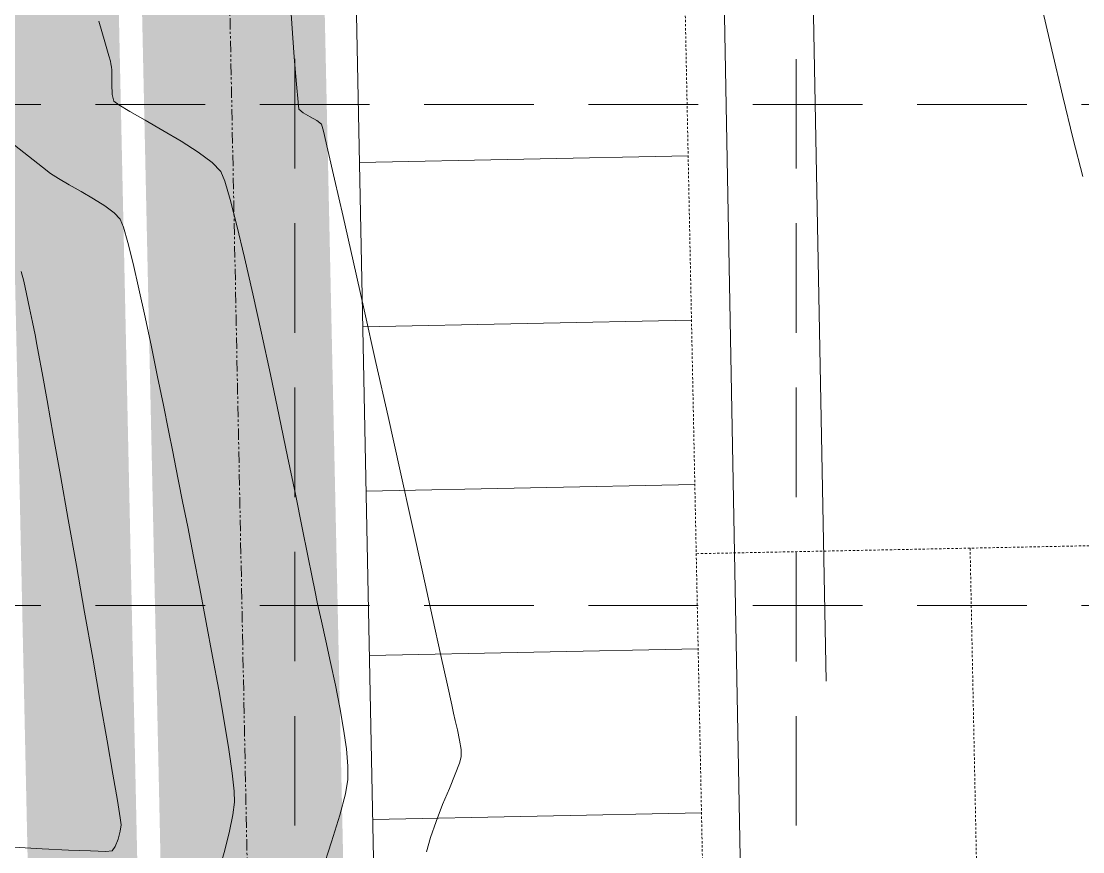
# Model space of a CAD drawing. Extents: x 2140663 to 2528301, y 336313 to 7007653.
# Drawn here: x 2527323.9 to 2527382, y 7007281.6 to 7007327.1 of the extents above; entities that cross this region are included whole.
import ezdxf

# ---------------------------------------------------------------- set-up
doc = ezdxf.new("R2010")
doc.units = 0
doc.header["$MEASUREMENT"] = 0
for name, pattern in [('HIDDEN', [0.375, 0.25, -0.125]), ('PHANTOM2', [1.25, 0.625, -0.125, 0.125, -0.125, 0.125, -0.125]), ('xdrc002pt$0$HIDDEN2', [0.1875, 0.125, -0.0625])]:
    doc.linetypes.add(name, pattern=pattern)
for name, color, linetype in [('1 EXISTING CONTOURS', 43, 'Continuous'), ('1 SILT FENCE', 200, 'Continuous'), ('GRID', 254, 'HIDDEN'), ('LIMITS OF DISTURBANCE', 1, 'HIDDEN'), ('xdrc002ar$0$xdrc002ar$0$C-PKNG-FACE-N', 1, 'Continuous'), ('xdrc002ar$0$xdrc002ar$0$C-PKNG-STRP-N', 6, 'Continuous'), ('xdrc002bs$0$v-rail-road-exist-demo', 14, 'xdrc002bs$0$TRACKS'), ('xdrc002pt$0$V-ESMT-ACCS-N', 2, 'xdrc002pt$0$HIDDEN2'), ('xdrc002pt$0$V-ESMT-WATR-N', 2, 'xdrc002pt$0$HIDDEN2'), ('xdrc002pt$0$v-prop-line', 3, 'PHANTOM2')]:
    doc.layers.add(name, color=color, linetype=linetype)
doc.linetypes.add('xdrc002bs$0$TRACKS', pattern='A,0.15,[130,ltypeshp.shx,S=0.25,R=0,X=0,Y=0],0.15', length=0.3)

msp = doc.modelspace()

# ---------------------------------------------------------------- linework, layer by layer
at = {"layer": '1 EXISTING CONTOURS', "color": 43, "lineweight": 0}
for points, elevation in [([(2527338.545585648, 7007329.081680571), (2527338.694601328, 7007326.964635374)], 603), ([(2527379.697000259, 7007328.179552593), (2527380.310486, 7007325.518349555)], 604), ([(2527328.123928839, 7007327.089163356), (2527328.451169009, 7007325.95604383)], 602), ([(2527328.790442181, 7007324.747151852), (2527328.824385486, 7007324.567084577)], 602), ([(2527328.847629865, 7007324.421406892), (2527328.845741528, 7007324.150067016)], 602), ([(2527328.845741528, 7007324.150067016), (2527328.841806702, 7007323.63349948)], 602), ([(2527338.947957105, 7007323.643585217), (2527339.037090974, 7007322.657188914)], 603), ([(2527328.867607019, 7007323.081168667), (2527328.954924108, 7007322.702538958)], 602), ([(2527328.954924108, 7007322.702538958), (2527329.222078564, 7007322.500595682)], 602), ([(2527329.222078564, 7007322.500595682), (2527329.826647059, 7007322.142206003)], 602), ([(2527331.638673057, 7007321.10898215), (2527332.641454004, 7007320.510595334)], 602), ([(2527340.429290561, 7007321.057657707), (2527340.676940153, 7007320.018795456)], 603), ([(2527381.485150254, 7007320.630329347), (2527382.011549063, 7007318.582527793)], 604), ([(2527325.045106861, 7007319.086901611), (2527325.485550853, 7007318.748893493)], 601), ([(2527334.808809302, 7007318.847019468), (2527335.029301834, 7007318.323508967)], 602), ([(2527326.505923231, 7007318.126429992), (2527327.161359059, 7007317.754659657)], 601), ([(2527335.029301834, 7007318.323508967), (2527335.329759112, 7007317.314151464)], 602), ([(2527341.043728357, 7007318.429902846), (2527341.509669221, 7007316.382102281)], 603), ([(2527328.960595267, 7007316.589888931), (2527329.296853069, 7007316.238671736)], 601), ([(2527336.113211649, 7007314.152264318), (2527336.56752878, 7007312.156919114)], 602), ([(2527342.054776792, 7007313.966516159), (2527342.659065119, 7007311.274266887)], 603), ([(2527324.171013917, 7007312.152990147), (2527324.336703169, 7007311.372466401)], 600), ([(2527336.56752878, 7007312.156919114), (2527337.0444544, 7007309.99009578)], 602), ([(2527342.659065119, 7007311.274266887), (2527343.30254825, 7007308.39647686)], 603), ([(2527330.66610455, 7007310.877105636), (2527331.011733478, 7007309.245681102)], 601), ([(2527324.635506709, 7007309.897431085), (2527324.739270897, 7007309.375629798)], 600), ([(2527324.831372721, 7007308.879029476), (2527325.02152783, 7007307.826685947)], 600), ([(2527325.02152783, 7007307.826685947), (2527325.294210462, 7007306.305379809)], 600), ([(2527337.529649445, 7007307.730386532), (2527338.008774852, 7007305.456383592)], 602), ([(2527325.294210462, 7007306.305379809), (2527325.633894859, 7007304.40189165)], 600), ([(2527338.008774852, 7007305.456383592), (2527338.467491556, 7007303.246679175)], 602), ([(2527343.965240232, 7007305.424268483), (2527344.627155114, 7007302.448764157)], 603), ([(2527331.945872994, 7007304.657310295), (2527332.177391792, 7007303.493547886)], 601), ([(2527325.633894859, 7007304.40189165), (2527326.02505526, 7007302.203002068)], 600), ([(2527332.498337372, 7007301.884349829), (2527332.72020948, 7007300.773821176)], 601), ([(2527326.452165906, 7007299.795491657), (2527326.899701037, 7007297.266141011)], 600), ([(2527339.266342599, 7007299.33453479), (2527339.577798811, 7007297.789279259)], 602), ([(2527333.314341309, 7007297.765486117), (2527333.657231595, 7007295.999614251)], 601), ([(2527339.811490062, 7007296.622691126), (2527339.953077291, 7007295.913362608)], 602), ([(2527333.657231595, 7007295.999614251), (2527334.011091837, 7007294.147229188)], 601), ([(2527340.111309124, 7007295.163911514), (2527340.320468148, 7007294.220627006)], 602), ([(2527327.352134896, 7007294.701730725), (2527327.793941719, 7007292.189041392)], 600), ([(2527334.692983314, 7007290.446788552), (2527334.991645114, 7007288.730667519)], 601), ([(2527334.991645114, 7007288.730667519), (2527335.242537995, 7007287.191902371)], 601), ([(2527347.648363691, 7007288.778883365), (2527347.765677941, 7007288.258189606)], 603), ([(2527341.68552942, 7007287.217489062), (2527341.771496848, 7007286.280906052)], 602), ([(2527341.771496848, 7007286.280906052), (2527341.771339487, 7007285.540071169)], 602), ([(2527347.882261064, 7007286.433873172), (2527347.647936943, 7007285.833809719)], 603), ([(2527347.647936943, 7007285.833809719), (2527347.324537949, 7007285.053302643)], 603), ([(2527346.958651371, 7007284.165117539), (2527346.596864502, 7007283.242019999)], 603), ([(2527329.300168747, 7007283.438729826), (2527329.352172417, 7007283.058758695)], 600), ([(2527329.352172417, 7007283.058758695), (2527329.296286213, 7007282.719722087)], 600), ([(2527335.282702301, 7007282.702503792), (2527335.027190414, 7007281.677443104)], 601), ([(2527329.181363703, 7007282.278558786), (2527329.029557277, 7007281.869715986)], 600), ([(2527340.877738258, 7007282.12580729), (2527340.340392881, 7007280.482335719)], 602), ([(2527327.675511831, 7007281.62693404), (2527326.47466488, 7007281.679115602)], 600), ([(2527328.512435685, 7007281.606384642), (2527327.675511831, 7007281.62693404)], 600), ([(2527328.863019328, 7007281.627640881), (2527328.512435685, 7007281.606384642)], 600)]:
    msp.add_lwpolyline(points, dxfattribs=dict(at, elevation=elevation))
at = {"layer": '1 EXISTING CONTOURS', "color": 43, "lineweight": 0, "extrusion": (0.9972797531158938, 0.07370952465660034, 0), "elevation": 3036970.44906891}
msp.add_lwpolyline([(6801976.371468616, 603), (6801974.517458691, 603)], dxfattribs=at)
at = {"layer": '1 EXISTING CONTOURS', "color": 43, "lineweight": 0, "extrusion": (0.9600834091904585, 0.2797138670091759, 0), "elevation": 4386492.356101177}
msp.add_lwpolyline([(6020688.578908554, 602.0000000000003), (6020687.78114072, 602.0000000000003)], dxfattribs=at)
at = {"layer": '1 EXISTING CONTOURS', "color": 43, "lineweight": 0, "extrusion": (0.960657324426055, 0.2777363948541375, 0), "elevation": 4374086.038087962}
msp.add_lwpolyline([(6029707.1139082, 602), (6029706.803348163, 602)], dxfattribs=at)
at = {"layer": '1 EXISTING CONTOURS', "color": 43, "lineweight": 0, "extrusion": (0.9968725689572732, 0.07902582654124404, 0), "elevation": 3073194.412452095}
msp.add_lwpolyline([(6785685.149485528, 603), (6785683.672783649, 603)], dxfattribs=at)
at = {"layer": '1 EXISTING CONTOURS', "color": 43, "lineweight": 0, "extrusion": (0.9731839967920874, 0.2300280600009017, 0), "elevation": 4071487.566753154}
msp.add_lwpolyline([(6238048.665065035, 604.0000000000007), (6238046.04865982, 604.0000000000007)], dxfattribs=at)
at = {"layer": '1 EXISTING CONTOURS', "color": 43, "lineweight": 0, "extrusion": (0.9793276895197848, 0.2022801931476247, 0), "elevation": 3892526.06830258}
msp.add_lwpolyline([(6351238.746144253, 602.0000000000003), (6351238.598464836, 602.0000000000003)], dxfattribs=at)
at = {"layer": '1 EXISTING CONTOURS', "color": 43, "lineweight": 0, "extrusion": (0.9875082764935997, 0.1575671407896974, 0), "elevation": 3599882.228122429}
msp.add_lwpolyline([(6521567.029379143, 602.0000000000007), (6521566.881858673, 602.0000000000007)], dxfattribs=at)
at = {"layer": '1 EXISTING CONTOURS', "color": 43, "lineweight": 0, "extrusion": (0.9989107902410945, 0.04666083089607591, 0), "elevation": 2851543.59366504}
msp.add_lwpolyline([(6881763.924507745, 602.0000000000007), (6881763.371574673, 602.0000000000007)], dxfattribs=at)
at = {"layer": '1 EXISTING CONTOURS', "color": 43, "lineweight": 0, "extrusion": (0.990651481012005, 0.1364171659605976, 0), "elevation": 3459631.257978824}
msp.add_lwpolyline([(6597042.13941164, 603), (6597041.743808654, 603)], dxfattribs=at)
at = {"layer": '1 EXISTING CONTOURS', "color": 43, "lineweight": 0, "extrusion": (0.9713623142149395, 0.2376031450191628, 0), "elevation": 4119964.548243458}
msp.add_lwpolyline([(6206135.805204637, 604), (6206133.394387901, 604)], dxfattribs=at)
at = {"layer": '1 EXISTING CONTOURS', "color": 43, "lineweight": 0, "extrusion": (-0.4936506072687012, -0.8696603233120634, 0), "elevation": -7341607.943435276}
msp.add_lwpolyline([(-1261250.356669307, 602.0000000000007), (-1261249.391184009, 602.0000000000007)], dxfattribs=at)
at = {"layer": '1 EXISTING CONTOURS', "color": 43, "lineweight": 0, "extrusion": (-0.6531761586972299, -0.7572059863138506, 0), "elevation": -6956784.006526172}
msp.add_lwpolyline([(-2663299.550797792, 603.0000000000007), (-2663299.247317766, 603.0000000000007)], dxfattribs=at)
at = {"layer": '1 EXISTING CONTOURS', "color": 43, "lineweight": 0, "extrusion": (-0.4847713861659078, -0.8746408995437981, 0), "elevation": -7354072.262007425}
msp.add_lwpolyline([(-1186434.894713868, 603), (-1186434.465440115, 603)], dxfattribs=at)
at = {"layer": '1 EXISTING CONTOURS', "color": 43, "lineweight": 0, "extrusion": (-0.4967878995983523, -0.8678719852677913, 0), "elevation": -7337005.45862609}
msp.add_lwpolyline([(-1287753.129277858, 602), (-1287752.008857153, 602)], dxfattribs=at)
at = {"layer": '1 EXISTING CONTOURS', "color": 43, "lineweight": 0, "extrusion": (0.4788562568524113, 0.8778933222626184, 0), "elevation": 7361913.493696754}
msp.add_lwpolyline([(1136765.273456613, 603.0000000000007), (1136764.840307601, 603.0000000000007)], dxfattribs=at)
at = {"layer": '1 EXISTING CONTOURS', "color": 43, "lineweight": 0, "extrusion": (0.6262940209432024, 0.7795869414829852, 0), "elevation": 7045674.433161944}
msp.add_lwpolyline([(2418362.332803328, 603), (2418362.019571266, 603)], dxfattribs=at)
at = {"layer": '1 EXISTING CONTOURS', "color": 43, "lineweight": 0, "extrusion": (0.9647276044834467, 0.2632501645728457, 0), "elevation": 4282873.499706808}
msp.add_lwpolyline([(6094833.686108741, 603), (6094833.273858187, 603)], dxfattribs=at)
at = {"layer": '1 EXISTING CONTOURS', "color": 43, "lineweight": 0, "extrusion": (-0.6235683961564848, -0.7817687991438577, 0), "elevation": -7054063.448186085}
msp.add_lwpolyline([(-2393761.140807197, 601), (-2393759.842167378, 601)], dxfattribs=at)
at = {"layer": '1 EXISTING CONTOURS', "color": 43, "lineweight": 0, "extrusion": (-0.5430153815005905, -0.8397227491581779, 0), "elevation": -7256586.941867642}
msp.add_lwpolyline([(-1682824.106638881, 602), (-1682822.998127916, 602)], dxfattribs=at)
at = {"layer": '1 EXISTING CONTOURS', "color": 43, "lineweight": 0, "extrusion": (-0.5998938175947122, -0.8000796257946095, 0), "elevation": -7122545.67536113}
msp.add_lwpolyline([(-2181579.792330936, 602), (-2181578.846719398, 602)], dxfattribs=at)
at = {"layer": '1 EXISTING CONTOURS', "color": 43, "lineweight": 0, "extrusion": (0.9743749785687958, 0.2249297693482541, 0), "elevation": 4038732.393506673}
msp.add_lwpolyline([(6259283.137609909, 603.0000000000007), (6259281.506931118, 603.0000000000007)], dxfattribs=at)
at = {"layer": '1 EXISTING CONTOURS', "color": 43, "lineweight": 0, "extrusion": (0.6199506935400518, 0.7846407697661452, 0), "elevation": 7065045.156858623}
msp.add_lwpolyline([(2361151.042300485, 601), (2361150.058939192, 601)], dxfattribs=at)
at = {"layer": '1 EXISTING CONTOURS', "color": 43, "lineweight": 0, "extrusion": (0.7174948272994268, 0.6965638325369512, 0), "elevation": 6694394.524062751}
msp.add_lwpolyline([(3267265.694469571, 602), (3267265.005446002, 602)], dxfattribs=at)
at = {"layer": '1 EXISTING CONTOURS', "color": 43, "lineweight": 0, "extrusion": (-0.5437249626166366, -0.8392634658005419, 0), "elevation": -7255156.574316682}
msp.add_lwpolyline([(-1688962.178575525, 601.0000000000007), (-1688961.653126792, 601.0000000000007)], dxfattribs=at)
at = {"layer": '1 EXISTING CONTOURS', "color": 43, "lineweight": 0, "extrusion": (0.5025241476313733, 0.8645631735433575, 0), "elevation": 7328311.795589458}
msp.add_lwpolyline([(1336313.814269597, 601), (1336313.14412487, 601)], dxfattribs=at)
at = {"layer": '1 EXISTING CONTOURS', "color": 43, "lineweight": 0, "extrusion": (-0.5042381796129135, -0.8635646230715194, 0), "elevation": -7325646.562674998}
msp.add_lwpolyline([(-1350846.821101386, 601.0000000000007), (-1350846.046231698, 601.0000000000007)], dxfattribs=at)
at = {"layer": '1 EXISTING CONTOURS', "color": 43, "lineweight": 0, "extrusion": (-0.5356447078596271, -0.8444434539636002, 0), "elevation": -7271033.05526382}
msp.add_lwpolyline([(-1619247.019794305, 601.0000000000007), (-1619246.284961065, 601.0000000000007)], dxfattribs=at)
at = {"layer": '1 EXISTING CONTOURS', "color": 43, "lineweight": 0, "extrusion": (0.5982590104843422, 0.8013027869502863, 0), "elevation": 7126979.635655126}
msp.add_lwpolyline([(2167035.185468027, 601.0000000000007), (2167034.549552308, 601.0000000000007)], dxfattribs=at)
at = {"layer": '1 EXISTING CONTOURS', "color": 43, "lineweight": 0, "extrusion": (0.9681936626802343, 0.2502019814986137, 0), "elevation": 4200194.726730872}
msp.add_lwpolyline([(6152095.908533745, 602), (6152094.445384022, 602)], dxfattribs=at)
at = {"layer": '1 EXISTING CONTOURS', "color": 43, "lineweight": 0, "extrusion": (0.9239897946387301, 0.3824171274975501, 0), "elevation": 5014944.225443495}
msp.add_lwpolyline([(5508194.682395982, 601), (5508194.210696599, 601)], dxfattribs=at)
at = {"layer": '1 EXISTING CONTOURS', "color": 43, "lineweight": 0, "extrusion": (0.9754711305665763, 0.2201274027266157, 0), "elevation": 4007851.035040715}
msp.add_lwpolyline([(6279097.711160354, 603.0000000000007), (6279095.234832717, 603.0000000000007)], dxfattribs=at)
at = {"layer": '1 EXISTING CONTOURS', "color": 43, "lineweight": 0, "extrusion": (0.9606833642939866, 0.2776463102020041, 0), "elevation": 4373518.76194824}
msp.add_lwpolyline([(6030108.016109439, 601), (6030107.14881286, 601)], dxfattribs=at)
at = {"layer": '1 EXISTING CONTOURS', "color": 43, "lineweight": 0, "extrusion": (0.9725762140508805, 0.2325844101879061, 0), "elevation": 4087819.017727217}
msp.add_lwpolyline([(6227329.88412293, 602.0000000000007), (6227328.089636462, 602.0000000000007)], dxfattribs=at)
at = {"layer": '1 EXISTING CONTOURS', "color": 43, "lineweight": 0, "extrusion": (0.9702066915067584, 0.242278715027775, 0), "elevation": 4149755.470723552}
msp.add_lwpolyline([(6186225.67649105, 601.0000000000007), (6186224.489701363, 601.0000000000007)], dxfattribs=at)
at = {"layer": '1 EXISTING CONTOURS', "color": 43, "lineweight": 0, "extrusion": (0.9686867797893906, 0.2482859695215601, 0), "elevation": 4188002.82460741}
msp.add_lwpolyline([(6160392.761739609, 600.0000000000007), (6160392.223660967, 600.0000000000007)], dxfattribs=at)
at = {"layer": '1 EXISTING CONTOURS', "color": 43, "lineweight": 0, "extrusion": (0.9744392316881922, 0.2246512491550532, 0), "elevation": 4036931.31133416}
msp.add_lwpolyline([(6260433.650423173, 601.0000000000007), (6260432.223400249, 601.0000000000007)], dxfattribs=at)
at = {"layer": '1 EXISTING CONTOURS', "color": 43, "lineweight": 0, "extrusion": (0.9753627683827091, 0.2206070489644831, 0), "elevation": 4010920.355284784}
msp.add_lwpolyline([(6277126.564904064, 600), (6277125.853318282, 600)], dxfattribs=at)
at = {"layer": '1 EXISTING CONTOURS', "color": 43, "lineweight": 0, "extrusion": (0.9767991950085895, 0.2141572614472177, 0), "elevation": 3969361.067721692}
msp.add_lwpolyline([(6303490.997080399, 601.0000000000003), (6303489.409707195, 601.0000000000003)], dxfattribs=at)
at = {"layer": '1 EXISTING CONTOURS', "color": 43, "lineweight": 0, "extrusion": (0.9797034374698957, 0.2004524248036682, 0), "elevation": 3880660.896234631}
msp.add_lwpolyline([(6358478.747469753, 600.0000000000007), (6358477.95065917, 600.0000000000007)], dxfattribs=at)
at = {"layer": '1 EXISTING CONTOURS', "color": 43, "lineweight": 0, "extrusion": (0.9805259269374446, 0.1963896804912752, 0), "elevation": 3854270.682761896}
msp.add_lwpolyline([(6374509.263040219, 600), (6374508.554851653, 600)], dxfattribs=at)
at = {"layer": '1 EXISTING CONTOURS', "color": 43, "lineweight": 0, "extrusion": (0.9777162005947614, 0.2099310150848236, 0), "elevation": 3942070.071961183}
msp.add_lwpolyline([(6320594.068702373, 602), (6320591.757490543, 602)], dxfattribs=at)
at = {"layer": '1 EXISTING CONTOURS', "color": 43, "lineweight": 0, "extrusion": (0.9832327642923444, 0.1823549594116792, 0), "elevation": 3762766.106435804}
msp.add_lwpolyline([(6428945.967402273, 600), (6428945.462333342, 600)], dxfattribs=at)
at = {"layer": '1 EXISTING CONTOURS', "color": 43, "lineweight": 0, "extrusion": (0.9792929803338518, 0.202448162917924, 0), "elevation": 3893614.402556571}
msp.add_lwpolyline([(6350555.234913061, 601.0000000000007), (6350553.567193437, 601.0000000000007)], dxfattribs=at)
at = {"layer": '1 EXISTING CONTOURS', "color": 43, "lineweight": 0, "extrusion": (0.9760337419288594, 0.2176192422933891, 0), "elevation": 3991697.484482409}
msp.add_lwpolyline([(6289370.900547004, 603), (6289367.855356814, 603)], dxfattribs=at)
at = {"layer": '1 EXISTING CONTOURS', "color": 43, "lineweight": 0, "extrusion": (0.9799979911155362, 0.1990073802890572, 0), "elevation": 3871285.576098559}
msp.add_lwpolyline([(6364189.792415095, 601), (6364188.204830588, 601)], dxfattribs=at)
at = {"layer": '1 EXISTING CONTOURS', "color": 43, "lineweight": 0, "extrusion": (0.9804861472978227, 0.1965881862093256, 0), "elevation": 3855567.275348512}
msp.add_lwpolyline([(6373722.970405538, 601), (6373721.543200205, 601)], dxfattribs=at)
at = {"layer": '1 EXISTING CONTOURS', "color": 43, "lineweight": 0, "extrusion": (0.9808083889831547, 0.194974111359095, 0), "elevation": 3845071.373010914}
msp.add_lwpolyline([(6380057.705226522, 601), (6380056.839561332, 601)], dxfattribs=at)
at = {"layer": '1 EXISTING CONTOURS', "color": 43, "lineweight": 0, "extrusion": (0.9796020327889144, 0.2009473994751534, 0), "elevation": 3883885.265054331}
msp.add_lwpolyline([(6356506.412179333, 602.0000000000007), (6356504.302329003, 602.0000000000007)], dxfattribs=at)
at = {"layer": '1 EXISTING CONTOURS', "color": 43, "lineweight": 0, "extrusion": (0.980547419823648, 0.1962823412260687, 0), "elevation": 3853578.979819194}
msp.add_lwpolyline([(6374921.818020754, 601.0000000000007), (6374921.042794225, 601.0000000000007)], dxfattribs=at)
at = {"layer": '1 EXISTING CONTOURS', "color": 43, "lineweight": 0, "extrusion": (0.9762267311715962, 0.2167518612285033, 0), "elevation": 3986107.231872416}
msp.add_lwpolyline([(6292909.311986025, 603.0000000000003), (6292906.353986842, 603.0000000000003)], dxfattribs=at)
at = {"layer": '1 EXISTING CONTOURS', "color": 43, "lineweight": 0, "extrusion": (0.9846252566196371, 0.1746800046562688, 0), "elevation": 3712504.617429809}
msp.add_lwpolyline([(6458093.4080177, 600.0000000000007), (6458090.962914454, 600.0000000000007)], dxfattribs=at)
at = {"layer": '1 EXISTING CONTOURS', "color": 43, "lineweight": 0, "extrusion": (0.9799822113991837, 0.1990850706134587, 0), "elevation": 3871796.206011915}
msp.add_lwpolyline([(6363875.064514152, 602.0000000000007), (6363873.18148945, 602.0000000000007)], dxfattribs=at)
at = {"layer": '1 EXISTING CONTOURS', "color": 43, "lineweight": 0, "extrusion": (0.9808626095011969, 0.1947011589141236, 0), "elevation": 3843295.748545248}
msp.add_lwpolyline([(6381124.712983625, 601.0000000000007), (6381123.290823531, 601.0000000000007)], dxfattribs=at)
at = {"layer": '1 EXISTING CONTOURS', "color": 43, "lineweight": 0, "extrusion": (0.9763042274876809, 0.2164025309225442, 0), "elevation": 3983855.229720561}
msp.add_lwpolyline([(6294332.27218437, 603), (6294329.497712086, 603)], dxfattribs=at)
at = {"layer": '1 EXISTING CONTOURS', "color": 43, "lineweight": 0, "extrusion": (0.9812120592602437, 0.1929323579969725, 0), "elevation": 3831784.406884006}
msp.add_lwpolyline([(6388042.338826276, 601.0000000000003), (6388040.694542165, 601.0000000000003)], dxfattribs=at)
at = {"layer": '1 EXISTING CONTOURS', "color": 43, "lineweight": 0, "extrusion": (0.9805202383308362, 0.1964180801852014, 0), "elevation": 3854467.584222483}
msp.add_lwpolyline([(6374382.110551919, 602.0000000000007), (6374380.920787457, 602.0000000000007)], dxfattribs=at)
at = {"layer": '1 EXISTING CONTOURS', "color": 43, "lineweight": 0, "extrusion": (0.9847907304497597, 0.1737446897612379, 0), "elevation": 3706368.793212354}
msp.add_lwpolyline([(6461611.765087822, 600.0000000000007), (6461609.161072364, 600.0000000000007)], dxfattribs=at)
at = {"layer": '1 EXISTING CONTOURS', "color": 43, "lineweight": 0, "extrusion": (0.9763779632774793, 0.2160696018095128, 0), "elevation": 3981708.652438481}
msp.add_lwpolyline([(6295687.613298242, 603), (6295685.115640718, 603)], dxfattribs=at)
at = {"layer": '1 EXISTING CONTOURS', "color": 43, "lineweight": 0, "extrusion": (0.9784304897768573, 0.2065763216707554, 0), "elevation": 3920367.882762999}
msp.add_lwpolyline([(6334063.381404504, 602.0000000000007), (6334062.615431752, 602.0000000000007)], dxfattribs=at)
at = {"layer": '1 EXISTING CONTOURS', "color": 43, "lineweight": 0, "extrusion": (0.9759808671174671, 0.2178562531134625, 0), "elevation": 3993218.660840861}
msp.add_lwpolyline([(6288388.197034993, 602), (6288387.081828469, 602)], dxfattribs=at)
at = {"layer": '1 EXISTING CONTOURS', "color": 43, "lineweight": 0, "extrusion": (0.9764562150514361, 0.215715692724066, 0), "elevation": 3979426.476620931}
msp.add_lwpolyline([(6297127.899715222, 603.0000000000007), (6297125.772160419, 603.0000000000007)], dxfattribs=at)
at = {"layer": '1 EXISTING CONTOURS', "color": 43, "lineweight": 0, "extrusion": (0.9829698765253755, 0.1837667593545917, 0), "elevation": 3772000.938102031}
msp.add_lwpolyline([(6423519.081653873, 601.0000000000003), (6423517.17627403, 601.0000000000003)], dxfattribs=at)
at = {"layer": '1 EXISTING CONTOURS', "color": 43, "lineweight": 0, "extrusion": (0.9768257515250085, 0.2140360977910088, 0), "elevation": 3968585.02332045}
msp.add_lwpolyline([(6303962.268039955, 602), (6303961.055072082, 602)], dxfattribs=at)
at = {"layer": '1 EXISTING CONTOURS', "color": 43, "lineweight": 0, "extrusion": (0.9850184063872133, 0.172449236236044, 0), "elevation": 3697866.582089569}
msp.add_lwpolyline([(6466476.037355743, 600.0000000000007), (6466473.627057854, 600.0000000000007)], dxfattribs=at)
at = {"layer": '1 EXISTING CONTOURS', "color": 43, "lineweight": 0, "extrusion": (0.9839199491487921, 0.1786100043867604, 0), "elevation": 3738267.20004233}
msp.add_lwpolyline([(6443207.456850802, 601.0000000000007), (6443205.599474449, 601.0000000000007)], dxfattribs=at)
at = {"layer": '1 EXISTING CONTOURS', "color": 43, "lineweight": 0, "extrusion": (0.9786046208614603, 0.205749838465545, 0), "elevation": 3915016.594168359}
msp.add_lwpolyline([(6337368.313312341, 602.0000000000007), (6337367.053765262, 602.0000000000007)], dxfattribs=at)
at = {"layer": '1 EXISTING CONTOURS', "color": 43, "lineweight": 0, "extrusion": (0.9765551668020173, 0.2152672901122797, 0), "elevation": 3976534.473832661}
msp.add_lwpolyline([(6298952.424940124, 603.0000000000007), (6298950.760776023, 603.0000000000007)], dxfattribs=at)
at = {"layer": '1 EXISTING CONTOURS', "color": 43, "lineweight": 0, "extrusion": (0.9813055457301315, 0.1924562961279489, 0), "elevation": 3828691.036760496}
msp.add_lwpolyline([(6389890.535196422, 602), (6389889.280091685, 602)], dxfattribs=at)
at = {"layer": '1 EXISTING CONTOURS', "color": 43, "lineweight": 0, "extrusion": (0.976725649985614, 0.2144924349719122, 0), "elevation": 3971535.708806193}
msp.add_lwpolyline([(6302103.71399406, 603), (6302102.60650846, 603)], dxfattribs=at)
at = {"layer": '1 EXISTING CONTOURS', "color": 43, "lineweight": 0, "extrusion": (0.9851921870742036, 0.1714536512528894, 0), "elevation": 3691329.430409802}
msp.add_lwpolyline([(6470207.528708794, 600.0000000000007), (6470205.347504283, 600.0000000000007)], dxfattribs=at)
at = {"layer": '1 EXISTING CONTOURS', "color": 43, "lineweight": 0, "extrusion": (0.9773293401327294, 0.2117247291076884, 0), "elevation": 3953667.326968469}
msp.add_lwpolyline([(6313327.792610288, 603.0000000000007), (6313327.335089251, 603.0000000000007)], dxfattribs=at)
at = {"layer": '1 EXISTING CONTOURS', "color": 43, "lineweight": 0, "extrusion": (0.9850340145784283, 0.1723600595367288, 0), "elevation": 3697294.002839376}
msp.add_lwpolyline([(6466805.789829229, 602), (6466804.58988469, 602)], dxfattribs=at)
at = {"layer": '1 EXISTING CONTOURS', "color": 43, "lineweight": 0, "extrusion": (0.976823439377318, 0.2140466497823951, 0), "elevation": 3968659.109554553}
msp.add_lwpolyline([(6303914.041646887, 603), (6303913.628731274, 603)], dxfattribs=at)
at = {"layer": '1 EXISTING CONTOURS', "color": 43, "lineweight": 0, "extrusion": (0.9899295399464487, 0.1415609619259937, 0), "elevation": 3493848.511043095}
msp.add_lwpolyline([(6578948.78601952, 602.0000000000007), (6578947.691362371, 602.0000000000007)], dxfattribs=at)
at = {"layer": '1 EXISTING CONTOURS', "color": 43, "lineweight": 0, "extrusion": (0.9794247045152628, 0.2018099308388717, 0), "elevation": 3889487.197359709}
msp.add_lwpolyline([(6353067.353933384, 603), (6353066.783015483, 603)], dxfattribs=at)
at = {"layer": '1 EXISTING CONTOURS', "color": 43, "lineweight": 0, "extrusion": (0.9854534575780503, 0.1699455293541616, 0), "elevation": 3681421.902842517}
msp.add_lwpolyline([(6475847.66466553, 600.0000000000007), (6475845.800708493, 600.0000000000007)], dxfattribs=at)
at = {"layer": '1 EXISTING CONTOURS', "color": 43, "lineweight": 0, "extrusion": (0.9895852075878852, 0.1439483133740804, 0), "elevation": 3509700.743233284}
msp.add_lwpolyline([(6570502.10493242, 601.0000000000007), (6570500.795856675, 601.0000000000007)], dxfattribs=at)
at = {"layer": '1 EXISTING CONTOURS', "color": 43, "lineweight": 0, "extrusion": (0.9877104379192952, 0.1562948841941866, 0), "elevation": 3591491.101646495}
msp.add_lwpolyline([(6526159.657461186, 603.0000000000007), (6526159.132228652, 603.0000000000007)], dxfattribs=at)
at = {"layer": '1 EXISTING CONTOURS', "color": 43, "lineweight": 0, "extrusion": (0.9989936434464509, 0.04485198271632333, 0), "elevation": 2839095.273296828}
msp.add_lwpolyline([(6886878.783710439, 603), (6886878.383794532, 603)], dxfattribs=at)
at = {"layer": '1 EXISTING CONTOURS', "color": 43, "lineweight": 0, "extrusion": (0.9618450423968733, -0.2735947996884392, 0), "elevation": 513759.9027299935}
msp.add_lwpolyline([(7431393.315279419, 603.0000000000007), (7431392.954665995, 603.0000000000007)], dxfattribs=at)
at = {"layer": '1 EXISTING CONTOURS', "color": 43, "lineweight": 0, "extrusion": (0.9859032526135089, 0.1673163963456777, 0), "elevation": 3664135.596361682}
msp.add_lwpolyline([(6485642.326921647, 600.0000000000007), (6485640.868361113, 600.0000000000007)], dxfattribs=at)
at = {"layer": '1 EXISTING CONTOURS', "color": 43, "lineweight": 0, "extrusion": (0.9936910822490124, 0.1121518303853616, 0), "elevation": 3297270.618935612}
msp.add_lwpolyline([(6679632.211500079, 601.0000000000003), (6679631.219087458, 601.0000000000003)], dxfattribs=at)
at = {"layer": '1 EXISTING CONTOURS', "color": 43, "lineweight": 0, "extrusion": (0.9844200637700399, -0.1758326990266331, 0), "elevation": 1255856.01834969}
msp.add_lwpolyline([(7342501.803229111, 602), (7342500.999966826, 602)], dxfattribs=at)
at = {"layer": '1 EXISTING CONTOURS', "color": 43, "lineweight": 0, "extrusion": (0.9994920883843053, 0.03186793462369905, 0), "elevation": 2749359.576610807}
msp.add_lwpolyline([(6923184.865074909, 601.0000000000007), (6923184.253870597, 601.0000000000007)], dxfattribs=at)
at = {"layer": '1 EXISTING CONTOURS', "color": 43, "lineweight": 0, "extrusion": (0.9246182356728053, -0.3808951538958049, 0), "elevation": -332209.494622821}
msp.add_lwpolyline([(7441717.890969145, 603.0000000000007), (7441716.930372576, 603.0000000000007)], dxfattribs=at)
at = {"layer": '1 EXISTING CONTOURS', "color": 43, "lineweight": 0, "extrusion": (0.986884164005914, 0.1614300059912914, 0), "elevation": 3625367.07106152}
msp.add_lwpolyline([(6507391.239348031, 600.0000000000007), (6507390.274315165, 600.0000000000007)], dxfattribs=at)
at = {"layer": '1 EXISTING CONTOURS', "color": 43, "lineweight": 0, "extrusion": (0.9908840823529418, -0.1347172421762282, 0), "elevation": 1560294.56294654}
msp.add_lwpolyline([(7283882.149745612, 601), (7283881.442970407, 601)], dxfattribs=at)
at = {"layer": '1 EXISTING CONTOURS', "color": 43, "lineweight": 0, "extrusion": (0.9665920435778922, -0.2563197637559659, 0), "elevation": 646802.7395401374}
msp.add_lwpolyline([(7420993.29533873, 602), (7420992.085275484, 602)], dxfattribs=at)
at = {"layer": '1 EXISTING CONTOURS', "color": 43, "lineweight": 0, "extrusion": (0.9796187774586776, -0.2008657533039564, 0), "elevation": 1068301.981216802}
msp.add_lwpolyline([(7372121.734978164, 601), (7372120.819745771, 601)], dxfattribs=at)
at = {"layer": '1 EXISTING CONTOURS', "color": 43, "lineweight": 0, "extrusion": (0.9567263877018674, -0.2909890360046856, 0), "elevation": 378931.4376482631}
msp.add_lwpolyline([(7439481.721138897, 602), (7439480.201499762, 602)], dxfattribs=at)
at = {"layer": '1 EXISTING CONTOURS', "color": 43, "lineweight": 0, "extrusion": (0.9434374524793612, -0.3315505591297555, 0), "elevation": 61124.7580059329}
msp.add_lwpolyline([(7448876.627957777, 603.0000000000003), (7448875.689639736, 603.0000000000003)], dxfattribs=at)
at = {"layer": '1 EXISTING CONTOURS', "color": 43, "lineweight": 0, "extrusion": (0.9677048482785313, -0.2520859508545148, 0), "elevation": 679271.2859049849}
msp.add_lwpolyline([(7418085.669910219, 600.0000000000007), (7418085.214024004, 600.0000000000007)], dxfattribs=at)
at = {"layer": '1 EXISTING CONTOURS', "color": 43, "lineweight": 0, "extrusion": (0.9639492987662462, -0.2660859812317488, 0), "elevation": 571694.0782317319}
msp.add_lwpolyline([(7427156.330431046, 603.0000000000003), (7427155.526835226, 603.0000000000003)], dxfattribs=at)
at = {"layer": '1 EXISTING CONTOURS', "color": 43, "lineweight": 0, "extrusion": (-0.05430887806575135, -0.9985241838649874, 0), "elevation": -7134196.480294915}
msp.add_lwpolyline([(2143037.554968059, 600.0000000000003), (2143035.991218452, 600.0000000000003)], dxfattribs=at)
at = {"layer": '1 EXISTING CONTOURS', "color": 43, "lineweight": 0, "extrusion": (-0.05098923178379278, -0.998699203084742, 0), "elevation": -7127033.064133068}
msp.add_lwpolyline([(2166743.026472037, 600), (2166741.582240453, 600)], dxfattribs=at)
at = {"layer": '1 EXISTING CONTOURS', "color": 43, "lineweight": 0, "extrusion": (0.8238650242582474, -0.5667860458797107, 0), "elevation": -1889451.591056131}
msp.add_lwpolyline([(7205509.274877713, 600), (7205508.981049117, 600)], dxfattribs=at)
at = {"layer": '1 EXISTING CONTOURS', "color": 43, "lineweight": 0, "extrusion": (0.9615212123135237, -0.2747307013625012, 0), "elevation": 504970.8293780123}
msp.add_lwpolyline([(7431986.498115476, 601.0000000000007), (7431985.36888626, 601.0000000000007)], dxfattribs=at)
at = {"layer": '1 SILT FENCE', "color": 200, "linetype": 'Continuous', "lineweight": 0, "const_width": 10}
msp.add_lwpolyline([(2527349.882174684, 7006666.896567727), (2527332.665792525, 7007457.699583834), (2527360.286020877, 7007457.772928173)], dxfattribs=at)
at = {"layer": 'GRID', "color": 253, "linetype": 'HIDDEN', "lineweight": 0, "ltscale": 24}
for p, q in [((2527339.208465025, 7006032.020494846), (2527338.773547749, 7007623.404141763)), ((2527366.415647264, 7006032.016217309), (2527366.29970966, 7007623.616497753)), ((2527228.947377252, 7007322.530797625), (2528272.331315909, 7007322.530797625)), ((2527228.947377252, 7007295.073325557), (2528272.331315909, 7007295.073325557))]:
    msp.add_line(p, q, dxfattribs=at)
at = {"layer": 'LIMITS OF DISTURBANCE', "ltscale": 70, "const_width": 6}
msp.add_lwpolyline([(2527323.279507909, 7007478.034385583), (2527323.279507909, 7007463.102355542), (2527345.362386929, 7006446.874516389, 0.3527120601780434), (2527681.725039883, 7006131.321992346), (2528205.897920626, 7006144.525554366), (2528183.386823632, 7007495.015237641)], format="xyb", close=True, dxfattribs=at)
at = {"layer": 'xdrc002ar$0$xdrc002ar$0$C-PKNG-FACE-N', "color": 7, "lineweight": 0}
msp.add_line((2527343.680036056, 7007256.352928651), (2527340.574363344, 7007409.320143657), dxfattribs=at)
at = {"layer": 'xdrc002ar$0$xdrc002ar$0$C-PKNG-STRP-N', "color": 7, "lineweight": 0}
for p, q in [((2527360.397407789, 7007319.705097112), (2527342.401223676, 7007319.339723017)), ((2527360.58009585, 7007310.706955066), (2527342.583911737, 7007310.34158097)), ((2527360.762783913, 7007301.708813021), (2527342.766599802, 7007301.343438924)), ((2527360.945469946, 7007292.710770954), (2527342.949285835, 7007292.345396859)), ((2527361.128158009, 7007283.712628908), (2527343.131973897, 7007283.347254813))]:
    msp.add_line(p, q, dxfattribs=at)
at = {"layer": 'xdrc002bs$0$v-rail-road-exist-demo', "color": 7, "lineweight": 0, "ltscale": 0.1}
for p, q in [((2527363.370908333, 7007275.076336416), (2527361.120537082, 7007394.617472672)), ((2527367.958823666, 7007290.925639408), (2527366.006796331, 7007394.404431312))]:
    msp.add_line(p, q, dxfattribs=at)
at = {"layer": 'xdrc002pt$0$V-ESMT-ACCS-N', "color": 7, "lineweight": 0}
for p, q in [((2527365.724683898, 7007057.540722509), (2527357.613571269, 7007456.987704438)), ((2527384.839647064, 7007298.400267165), (2527360.844594332, 7007297.91298454))]:
    msp.add_line(p, q, dxfattribs=at)
at = {"layer": 'xdrc002pt$0$V-ESMT-WATR-N', "color": 7, "lineweight": 0}
msp.add_line((2527375.84150229, 7007298.21753618), (2527380.728470921, 7007057.570601746), dxfattribs=at)
at = {"layer": 'xdrc002pt$0$v-prop-line', "color": 7, "lineweight": 0}
msp.add_line((2527352.351449143, 7006488.063281032), (2527332.689739998, 7007456.483707082), dxfattribs=at)

doc.saveas('drawing.dxf')
